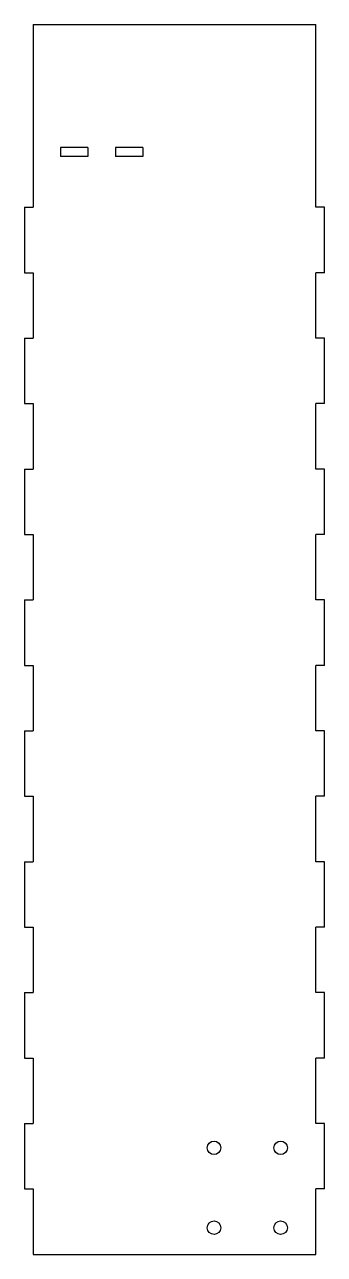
# Model space of a CAD drawing. Extents: x -56 to 56, y -2 to 460.
import ezdxf

# ---------------------------------------------------------------- set-up
doc = ezdxf.new("R2010")
doc.units = 0
doc.layers.add('VISIBLE', color=7, linetype='CONTINUOUS')

msp = doc.modelspace()

# ---------------------------------------------------------------- linework, layer by layer
at = {"layer": 'VISIBLE'}
for p, q in [((-53.08, 459.92), (53.08, 459.92)), ((-53.08, 459.92), (-53.08, 391.36)), ((53.08, 391.36), (53.08, 459.92)), ((-42.78, 413.82), (-42.78, 410.36)), ((-32.48, 413.82), (-42.78, 413.82)), ((-32.48, 413.82), (-32.48, 410.36)), ((-22.18, 413.82), (-22.18, 410.36)), ((-11.88, 413.82), (-22.18, 413.82)), ((-11.88, 413.82), (-11.88, 410.36)), ((-32.48, 410.36), (-42.78, 410.36)), ((-11.88, 410.36), (-22.18, 410.36)), ((-56.25, 391.36), (-53.08, 391.36)), ((-56.25, 391.36), (-56.25, 366.8)), ((56.25, 391.36), (53.08, 391.36)), ((56.25, 366.8), (56.25, 391.36)), ((-56.25, 366.8), (-53.08, 366.8)), ((-53.08, 366.8), (-53.08, 342.24)), ((53.08, 342.24), (53.08, 366.8)), ((56.25, 366.8), (53.08, 366.8)), ((-56.25, 342.24), (-53.08, 342.24)), ((-56.25, 342.24), (-56.25, 317.68)), ((56.25, 342.24), (53.08, 342.24)), ((56.25, 317.68), (56.25, 342.24)), ((-56.25, 317.68), (-53.08, 317.68)), ((-53.08, 317.68), (-53.08, 293.12)), ((53.08, 293.12), (53.08, 317.68)), ((56.25, 317.68), (53.08, 317.68)), ((-56.25, 293.12), (-53.08, 293.12)), ((-56.25, 293.12), (-56.25, 268.57)), ((56.25, 293.12), (53.08, 293.12)), ((56.25, 268.57), (56.25, 293.12)), ((-56.25, 268.57), (-53.08, 268.57)), ((-53.08, 268.57), (-53.08, 244.01)), ((53.08, 244.01), (53.08, 268.57)), ((56.25, 268.57), (53.08, 268.57)), ((-56.25, 244.01), (-53.08, 244.01)), ((-56.25, 244.01), (-56.25, 219.45)), ((56.25, 244.01), (53.08, 244.01)), ((56.25, 219.45), (56.25, 244.01)), ((-56.25, 219.45), (-53.08, 219.45)), ((-53.08, 219.45), (-53.08, 194.89)), ((53.08, 194.89), (53.08, 219.45)), ((56.25, 219.45), (53.08, 219.45)), ((-56.25, 194.89), (-53.08, 194.89)), ((-56.25, 194.89), (-56.25, 170.33)), ((56.25, 194.89), (53.08, 194.89)), ((56.25, 170.33), (56.25, 194.89)), ((-56.25, 170.33), (-53.08, 170.33)), ((-53.08, 170.33), (-53.08, 145.77)), ((53.08, 145.77), (53.08, 170.33)), ((56.25, 170.33), (53.08, 170.33)), ((-56.25, 145.77), (-53.08, 145.77)), ((-56.25, 145.77), (-56.25, 121.21)), ((56.25, 145.77), (53.08, 145.77)), ((56.25, 121.21), (56.25, 145.77)), ((-56.25, 121.21), (-53.08, 121.21)), ((-53.08, 121.21), (-53.08, 96.65)), ((53.08, 96.65), (53.08, 121.21)), ((56.25, 121.21), (53.08, 121.21)), ((-56.25, 96.65), (-53.08, 96.65)), ((-56.25, 96.65), (-56.25, 72.1)), ((56.25, 96.65), (53.08, 96.65)), ((56.25, 72.1), (56.25, 96.65)), ((-56.25, 72.1), (-53.08, 72.1)), ((-53.08, 72.1), (-53.08, 47.54)), ((53.08, 47.54), (53.08, 72.1)), ((56.25, 72.1), (53.08, 72.1)), ((-56.25, 47.54), (-53.08, 47.54)), ((-56.25, 47.54), (-56.25, 22.98)), ((56.25, 47.54), (53.08, 47.54)), ((56.25, 22.98), (56.25, 47.54)), ((-56.25, 22.98), (-53.08, 22.98)), ((-53.08, 22.98), (-53.08, -1.58)), ((53.08, -1.58), (53.08, 22.98)), ((56.25, 22.98), (53.08, 22.98)), ((-53.08, -1.58), (53.08, -1.58))]:
    msp.add_line(p, q, dxfattribs=at)
for centre in [(14.83, 38.42), (39.83, 38.42), (14.83, 8.42), (39.83, 8.42)]:
    msp.add_circle(centre, 2.54, dxfattribs=at)

doc.saveas('drawing.dxf')
